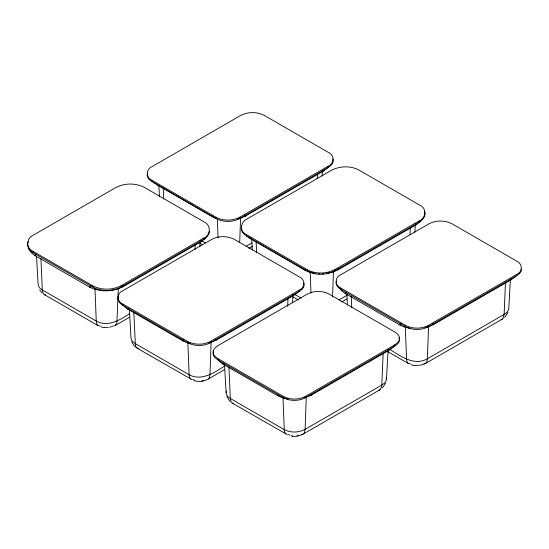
<?xml version="1.0" encoding="UTF-8"?>
<svg xmlns="http://www.w3.org/2000/svg" width="549" height="549" viewBox="0 0 549 549"><rect width="100%" height="100%" fill="white"/><g stroke="black" fill="none" stroke-linecap="round" stroke-linejoin="round"><path stroke-width="0.82" d="M118.275 288.65L116.916 322.73L116.381 324.267L114.432 325.838M211.139 342.267L209.965 374.432L209.251 377.884L208.407 378.947C204.242 381.308 199.218 382.234 194.586 380.773M239.693 242.583L240.586 218.035M306.273 397.195L305.1 429.359L304.386 432.804L303.535 433.868L299.761 435.577L294.731 436.414L292.137 436.249M332.529 297.043L333.456 271.652M428.584 326.58L427.232 360.652L425.852 363.253L422.071 364.961M194.943 249.363L195.121 245.115M287.669 306.376L287.985 298.731M317.253 178.741L317.432 174.5M383.12 353.659L381.802 385.075L381.596 387.004L380.004 389.721L303.535 433.868M410.014 234.91L410.302 228.116M505.471 282.193L504.119 314.46L503.296 317.967L502.314 319.106L425.852 363.253M199.809 246.707L200.049 242.466M292.535 302.87L292.96 295.232M322.119 176.085L322.359 171.844M224.52 364.591L226.099 392.521L226.504 394.642L227.856 396.611L230.312 398.478L284.245 429.62C290.675 433.003 298.731 432.749 305.1 429.359L381.802 385.075L384.41 383.14L385.906 381.136L386.469 379.002L388.095 350.159M414.845 232.248L415.229 225.461M510.405 279.537L508.786 308.38L508.216 310.514L506.72 312.518L504.119 314.46L427.41 358.744C414.591 366.204 400.804 356.5 390.305 349.617M118.351 296.405C116.772 300.173 119.847 303.666 122.955 305.409L187.346 342.59C194.387 346.357 203.295 346.515 210.37 342.754L299.404 291.347C302.149 289.735 305.155 286.619 303.817 283.188M336.269 281.143C335.041 284.698 338.198 287.8 340.991 289.467L405.224 326.552C412.368 330.361 421.385 330.443 428.543 326.641L516.636 275.783L519.478 273.635L521.035 271.432L521.55 269.065M147.448 173.12C146.089 176.716 149.218 179.976 152.094 181.664L215.942 218.529C223.319 222.434 232.604 222.345 239.954 218.44L328.13 167.534C331.013 165.812 334.245 162.607 332.982 158.949M28.177 241.622C26.078 246.103 29.385 250.673 33.269 252.801L92.74 287.134C101.51 291.67 112.49 291.533 121.226 286.983L203.535 239.467L206.849 236.983L208.881 234.197L209.608 231.211M226.099 392.521L226.476 391.094M241.773 226.003C239.927 230.004 243.111 234.046 246.501 235.953L307.653 271.261C316.128 275.639 326.71 275.166 335.082 270.753L418.935 222.338C422.668 220.211 426.36 216.059 424.651 211.482M385.631 383.127L382.296 388.013M507.942 312.511L504.613 317.397M212.25 215.915L211.989 216.677L213.211 216.498M157.501 184.306L157.206 185.047L157.968 185.109M250.371 237.923L250.076 238.664L251.449 238.575M205.806 237.573L204.791 238.939L200.955 241.786L123.312 286.619C112.984 291.931 100.014 292.363 89.59 287.093L34.793 255.45L31.218 252.732L28.953 249.438L28.548 247.29M328.124 166.958L327.101 168.317L323.272 171.171L245.623 215.997L240.688 218.214L237.738 218.948M298.677 291.19L297.661 292.555L293.825 295.403L216.176 340.236L209.025 343.001M420.994 220.574L419.971 221.94L416.142 224.788L338.493 269.614L333.552 271.83L326.092 273.436M393.811 346.117L392.789 347.476L388.96 350.331L311.31 395.156L304.16 397.922M183.222 339.666L182.543 340.908L183.764 340.737M305.539 269.051L304.77 270.087L305.539 270.307M278.357 394.594L277.588 395.63L278.357 395.85M128.528 308.092L127.656 309.073L128.054 309.375M223.656 363.013L222.791 363.994L223.656 364.268M345.973 292.397L345.108 293.379L345.973 293.653M90.894 285.535L89.59 287.093L90.352 287.312M401.209 323.464L399.905 325.015L400.667 325.234M36.268 254.002L34.793 255.45L35.658 255.731M299.404 290.044C305.676 287.573 305.244 279.098 299.116 276.751L234.725 239.57C227.684 235.802 218.777 235.645 211.701 239.412L122.674 290.812C116.395 293.276 116.827 301.758 122.955 304.105L187.346 341.279C194.387 345.053 203.295 345.211 210.37 341.444L299.404 290.044L299.404 291.347M516.636 274.473C522.936 271.995 522.71 263.417 516.485 261.008L452.252 223.923C445.115 220.122 436.091 220.032 428.934 223.841L340.84 274.699C334.54 277.176 334.773 285.755 340.991 288.163L405.224 325.248C412.368 329.05 421.385 329.139 428.543 325.331L516.636 274.473L516.636 275.783M325.797 292.644A15.194 8.77 0 0 0 310.604 292.651L306.953 294.264L217.967 345.644L215.167 347.75A15.194 8.77 0 0 0 215.153 356.521L217.953 358.627L283.174 396.282L286.825 397.895A15.194 8.77 0 0 0 302.012 397.895L305.663 396.275L394.656 344.896L397.455 342.789A15.194 8.77 0 0 0 397.462 334.018L394.662 331.912L329.441 294.257L325.797 292.644M213.643 351.175A15.194 8.77 0 0 0 215.153 357.831L217.953 359.931L283.174 397.593L286.825 399.205A15.194 8.77 0 0 0 302.012 399.198L305.663 397.586L394.656 346.206L397.455 344.099A15.194 8.77 0 0 0 398.979 337.443M203.535 238.156C210.946 235.185 211.324 224.795 203.789 221.714L144.318 187.381C135.555 182.838 124.568 182.975 115.832 187.525L33.523 235.041C26.112 238.019 25.741 248.409 33.269 251.49L92.74 285.823C101.51 290.366 112.49 290.229 121.226 285.679L203.535 238.156L203.535 239.467M328.13 166.223C334.513 163.739 334.76 154.914 328.295 152.361L264.44 115.496C257.069 111.591 247.784 111.68 240.428 115.592L152.258 166.498C145.869 168.982 145.622 177.801 152.094 180.36L215.942 217.226C223.319 221.13 232.604 221.041 239.954 217.129L328.13 166.223L328.13 167.534M515.106 276.861L511.27 279.709L433.628 324.541L428.687 326.751L425.001 327.671M418.935 221.034C425.949 218.296 427.252 208.304 419.807 205.196L358.662 169.895C350.18 165.51 339.598 165.983 331.232 170.396L247.379 218.811C240.366 221.542 239.062 231.541 246.501 234.643L307.653 269.95C316.128 274.335 326.71 273.862 335.082 269.442L418.935 221.034L418.935 222.338M129.639 313.582C120.258 320.053 107.625 327.437 96.247 321.076L42.314 289.941L39.851 288.067L38.505 286.098L38.101 283.977L36.522 256.054M246.048 246.371L251.95 242.96M115.537 325.331L129.509 317.26M248.882 248.34L252.554 246.22M224.719 365.915C214.645 372.476 201.414 381.541 189.117 374.692L135.178 343.557L132.721 341.684L131.369 339.714L130.964 337.594L129.392 309.67M338.918 299.987L347.03 295.3M208.407 378.947L224.582 369.607M341.746 301.957L346.893 298.985M501.045 319.71L502.314 319.106M378.735 390.332L380.004 389.721M111.708 326.614L113.547 325.79M109.711 327.231L111.097 326.888M201.881 381.02L203.267 380.677M420.026 365.154L421.412 364.811M297.016 435.947L298.402 435.604M322.174 273.786L323.738 273.649M108.27 327.472L104.55 327.458M419.333 365.332L414.866 365.387M100.055 325.928L97.921 325.536L44.201 294.525L43.179 293.42L42.314 289.941L40.928 258.572M410.371 363.857L408.236 363.459L387.635 351.566M322.448 171.48L323.272 171.171L322.448 170.217M415.319 225.097L416.142 224.788L415.319 223.834M200.131 242.095L200.955 241.786L200.131 240.839M510.446 280.017L511.27 279.709L510.446 278.762M388.136 350.633L388.96 350.331L388.136 349.377M423.855 363.713L424.748 363.761M301.545 434.334L302.43 434.383M318.29 273.656L319.841 273.752M337.779 269.861L338.493 269.614L337.779 268.605M432.907 324.782L433.628 324.541L432.907 323.526M122.592 286.859L123.312 286.619L122.592 285.604M215.462 340.476L216.176 340.236L215.462 339.22M310.597 395.404L311.228 395.369L310.981 394.614M292.418 295.582L293.729 295.623L293.001 294.456M315.195 273.457L309.478 272.153L304.77 270.087L249.973 238.451L246.405 235.734M410.329 328.384L404.613 327.074L399.905 325.015L345.108 293.379L341.533 290.661L339.721 288.019M414.447 365.634L411.112 364.721M190.434 343.516L187.168 342.768L182.453 340.709L127.656 309.073L124.088 306.349M104.138 327.705L100.796 326.792M288.012 398.999L282.296 397.696L277.588 395.63L222.791 363.994L219.223 361.276L217.411 358.634M291.162 435.686L292.548 436.002M244.401 216.066L245.54 216.21L244.909 214.988M131.65 341.698L133.716 345.259L137.072 348.141L191.972 379.627M228.926 367.109L230.312 398.478L231.177 401.964L232.206 403.062L287.106 434.554M44.201 294.525L45.54 295.088M138.41 348.704L136.042 347.037L135.397 345.472L133.832 313.033M232.206 403.062L233.545 403.625M216.608 218.536L211.9 216.471L157.103 184.835L153.535 182.117M192.925 379.544L194.73 380.34M288.06 434.472L289.865 435.261M201.565 240.654L205.264 242.782M295.177 294.696L301.085 298.107M199.63 243.022L202.574 244.724M292.5 296.638L298.388 300.035M230.024 401.401L226.785 396.625M42.026 292.864L39.603 289.831M408.236 363.459L406.754 360.906L406.562 359.005L405.306 326.881M285.919 434.074L284.444 431.521L284.245 429.62L282.989 397.497M190.791 379.153L189.309 376.6L189.117 374.692L187.854 342.569M97.921 325.536L97.015 324.5L96.247 321.076L94.991 288.952M386.201 377.582L386.469 379.002M346.838 293.976L347.455 304.976M251.703 239.048L252.327 250.049M158.833 185.432L159.457 196.432M351.243 296.494L351.731 307.515M256.108 241.567L256.596 252.588M163.245 187.95L163.726 198.971M310.171 271.954L311.002 293.091M217.335 219.181L218.063 237.779M428.543 325.331L428.543 326.641M405.224 325.248L405.224 326.552M394.656 344.896L394.656 346.206M340.991 288.163L340.991 289.467M335.082 269.442L335.082 270.753M307.653 269.95L307.653 271.261M305.663 396.275L305.663 397.586M283.174 396.282L283.174 397.593M246.501 234.643L246.501 235.953M239.954 217.129L239.954 218.44M217.953 358.627L217.953 359.931M215.942 217.226L215.942 218.529M210.37 341.444L210.37 342.754M187.346 341.279L187.346 342.59M152.094 180.36L152.094 181.664M122.955 304.105L122.955 305.409M121.226 285.679L121.226 286.983M92.74 285.823L92.74 287.134M33.269 251.49L33.269 252.801"/></g></svg>
